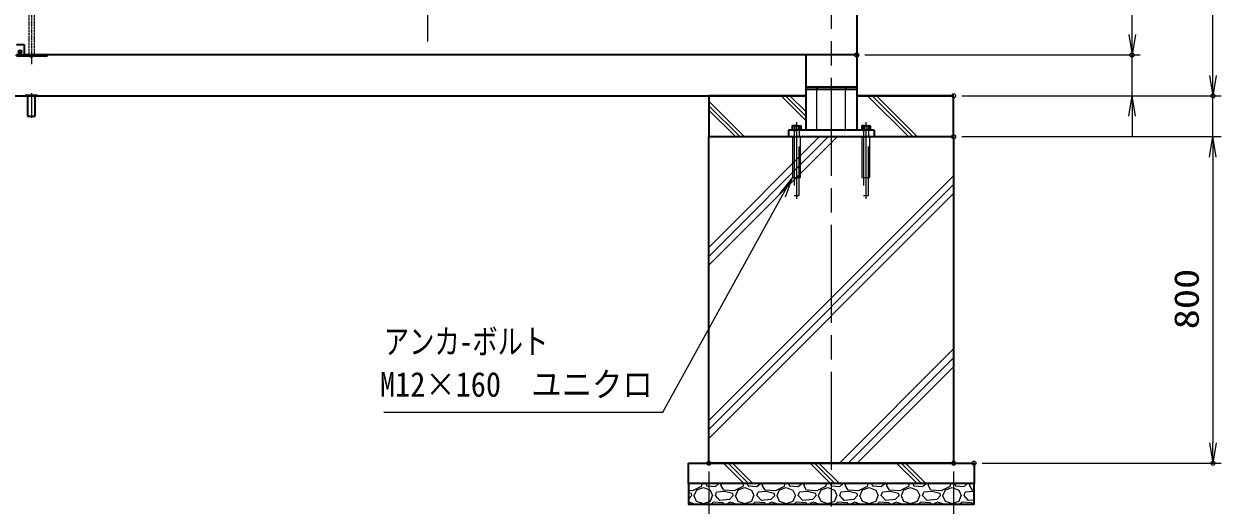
# Model space of a CAD drawing. Units: millimetres, scale not verified. Extents: x -5940 to 5940, y -4200 to 4200.
# Drawn here: x -1778 to 1157, y -2431 to -1252 of the extents above; entities that cross this region are included whole.
import ezdxf
from ezdxf.enums import TextEntityAlignment as Align

# ---------------------------------------------------------------- set-up
doc = ezdxf.new("R2010")
doc.units = ezdxf.units.MM
doc.header["$LTSCALE"] = 20
doc.header["$PDMODE"] = 32
doc.header["$PDSIZE"] = 10
doc.linetypes.add('DASHED', pattern=[7.5, 6, -1.5])
doc.linetypes.add('USER1', pattern=[18, 12, -1.5, 3, -1.5])
for name, color, linetype, lineweight in [('0-1_外形線', 7, 'Continuous', 35), ('0-2_隠れ線', 140, 'DASHED', 18), ('0-3_軸線', 200, 'USER1', 15), ('0-5_細線', 2, 'Continuous', 35), ('0-6_寸法線', 4, 'Continuous', 18), ('0-7_0', 7, 'Continuous', 18), ('0-E_ハッチング', 253, 'Continuous', 13)]:
    doc.layers.add(name, color=color, linetype=linetype, lineweight=lineweight)
doc.layers.add('0-8_Defpoints', color=7, linetype='Continuous')
doc.styles.add('ＭＳ ゴシック', font='')
doc.styles.get('ＭＳ ゴシック').set_extended_font_data('MS Gothic')

# ---------------------------------------------------------------- blocks, each defined once
blk = doc.blocks.new('_Open')
at = {"layer": '0-7_0'}
blk.add_line((-20, 3.333), (0, 0), dxfattribs=at)
blk.add_lwpolyline([(-20, -3.333), (0, 0), (-20, 0)], dxfattribs=at)
blk = doc.blocks.new('PROFSP005ACXU6')
at = {"layer": '0-1_外形線'}
for p, q in [((12, 166), (12, 0)), ((199.9, 103.9), (12, 103.9)), ((12, -166), (12, 0)), ((216, 0), (216, 180)), ((199.9, -103.9), (12, -103.9))]:
    blk.add_line(p, q, dxfattribs=at)
for points in [[(108, 207.8), (12, 207.8), (12, 166), (0, 166), (0, 0)], [(108, -207.8), (12, -207.8), (12, -166), (0, -166), (0, 0)], [(216, 180), (199.9, 207.8), (108, 207.8)], [(216, 0), (216, -180), (199.9, -207.8), (108, -207.8)]]:
    blk.add_lwpolyline(points, dxfattribs=at)
for centre, radius, start, end in [((124, 155.9), 92, 325.61587, 34.38413), ((-127.9, 0), 343.9, 342.41211, 17.58789), ((124, -155.9), 92, 325.61587, 34.38413)]:
    blk.add_arc(centre, radius, start, end, dxfattribs=at)
blk = doc.blocks.new('A$C7A822601')
at = {"layer": '0-7_0', "rotation": 90}
blk.add_blockref('PROFSP005ACXU6', (0, 0), dxfattribs=at)
blk = doc.blocks.new('shgtdhgjhhggf')
at = {"layer": '0-1_外形線'}
for p, q in [((0, 520), (380, 520)), ((0, -40), (0, 0)), ((132, 166.2), (173.8, 166.2)), ((132, 166.2), (132, 153.8)), ((132, 153.8), (173.8, 153.8)), ((186.2, 208), (173.8, 208)), ((173.8, 208), (173.8, 166.2)), ((173.8, 153.8), (173.8, 112)), ((186.2, 112), (173.8, 112)), ((186.2, 208), (186.2, 166.2)), ((186.2, 166.2), (228, 166.2)), ((186.2, 153.8), (186.2, 112)), ((186.2, 153.8), (228, 153.8)), ((228, 166.2), (228, 153.8)), ((380, 520), (380, -40)), ((0, -40), (1504, -40))]:
    blk.add_line(p, q, dxfattribs=at)
blk.add_circle((180, 160), 84, dxfattribs=at)
for centre, radius, start, end in [((1504, 0), 40, 270, 0), ((734, 40), 130, 217.97987, 322.02013)]:
    blk.add_arc(centre, radius, start, end, dxfattribs=at)
at = {"layer": '0-2_隠れ線'}
for p, q in [((604, 4520), (864, 4520)), ((604, 4520), (604, 40)), ((864, 4520), (864, 40)), ((34, 3930), (34, 3630)), ((334, 3630), (334, 3930)), ((334, 3830), (604, 3830)), ((334, 3730), (604, 3730))]:
    blk.add_line(p, q, dxfattribs=at)
for centre, radius, start, end in [((184, 4290), 390, 247.38014, 292.61986), ((184, 3270), 390, 67.38014, 112.61986), ((734, 40), 130, 180, 217.97987), ((734, 40), 130, 322.02013, 0)]:
    blk.add_arc(centre, radius, start, end, dxfattribs=at)
at = {"layer": '0-3_軸線'}
for p, q in [((734, 4902.9), (734, -448.4)), ((-296.3, 3780), (934.3, 3780)), ((180, 160), (87.6, 160)), ((180, 160), (180, 252.4)), ((180, 160), (272.4, 160)), ((180, 160), (180, 67.6))]:
    blk.add_line(p, q, dxfattribs=at)
blk = doc.blocks.new('S30')
at = {"layer": '0-6_寸法線'}
for points in [[(-15316800, 57432360.4), (-15303117.6, 57432360.4), (-15297249.7, 57442988), (-15296766.4, 57443863.5)], [(-15297103.8, 57442907.5), (-15296766.4, 57443863.5), (-15297395.7, 57443068.6)]]:
    blk.add_lwpolyline(points, dxfattribs=at)
at = {"layer": '0-6_寸法線', "color": 254, "style": 'ＭＳ ゴシック'}
for s, width, p in [('アンカ-ボルト', 0.75, (-15316800, 57434857.3)), ('M12×160\u3000ユニクロ', 0.9, (-15316992, 57432757.3))]:
    blk.add_text(s, height=1212, dxfattribs=dict(at, width=width)).set_placement(p, align=Align.BOTTOM_LEFT)

msp = doc.modelspace()

# ---------------------------------------------------------------- linework, layer by layer
at = {"layer": '0-1_外形線'}
for p, q in [((263.68, 371.52), (263.68, -1328.48)), ((263.68, -1328.48), (-1796.32, -1328.48)), ((138.68, -1328.48), (138.68, -1512.48)), ((263.68, -1328.48), (263.68, -1512.48)), ((263.68, -1407.48), (138.68, -1407.48)), ((166.18, -1407.48), (166.18, -1412.48)), ((236.18, -1407.48), (236.18, -1412.48)), ((-3498.82, -1428.48), (138.68, -1428.48)), ((-1774.62, -1428.48), (-1774.62, -1426.98)), ((-1774.62, -1426.98), (-1744.62, -1426.98)), ((-1744.62, -1428.48), (-1774.62, -1428.48)), ((-1769.12, -1428.48), (-1769.12, -1478.48)), ((-1750.12, -1478.48), (-1750.12, -1428.48)), ((-1744.62, -1426.98), (-1744.62, -1428.48)), ((138.68, -1412.48), (263.68, -1412.48)), ((263.68, -1428.48), (501.18, -1428.48)), ((-1769.12, -1478.48), (-1750.12, -1478.48)), ((306.18, -1512.48), (96.18, -1512.48)), ((96.18, -1512.48), (96.18, -1528.48)), ((306.18, -1512.48), (306.18, -1528.48)), ((96.18, -1528.48), (306.18, -1528.48))]:
    msp.add_line(p, q, dxfattribs=at)
msp.add_lwpolyline([(138.68, -1428.48), (-98.82, -1428.48), (-98.82, -1528.48), (501.18, -1528.48), (501.18, -1428.48), (263.68, -1428.48)], dxfattribs=at)
for points in [[(-98.82, -1528.48), (501.18, -1528.48), (501.18, -2328.48), (-98.82, -2328.48)], [(-148.82, -2328.48), (551.18, -2328.48), (551.18, -2378.48), (-148.82, -2378.48)], [(551.18, -2378.48), (-148.82, -2378.48), (-148.82, -2428.48), (551.18, -2428.48)]]:
    msp.add_lwpolyline(points, close=True, dxfattribs=at)
at = {"layer": '0-2_隠れ線'}
for p, q in [((-1767.92, -1428.48), (-1767.92, -1426.98)), ((-1767.92, -1428.48), (-1767.92, -1478.48)), ((-1751.32, -1428.48), (-1751.32, -1426.98)), ((-1751.32, -1428.48), (-1751.32, -1478.48)), ((166.18, -1512.48), (166.18, -1412.48)), ((236.18, -1512.48), (236.18, -1412.48)), ((110.18, -1512.48), (110.18, -1528.48)), ((122.18, -1512.48), (122.18, -1528.48)), ((280.18, -1512.48), (280.18, -1528.48)), ((292.18, -1512.48), (292.18, -1528.48)), ((110.18, -1528.48), (110.18, -1672.48)), ((122.18, -1672.48), (122.18, -1528.48)), ((276.18, -1528.48), (276.18, -1628.48)), ((292.18, -1672.48), (292.18, -1528.48)), ((296.18, -1628.48), (296.18, -1528.48)), ((276.18, -1628.48), (296.18, -1628.48)), ((110.18, -1672.48), (122.18, -1672.48))]:
    msp.add_line(p, q, dxfattribs=at)
for points in [[(106.18, -1528.48), (106.18, -1628.48), (126.18, -1628.48), (126.18, -1528.48)], [(280.18, -1528.48), (280.18, -1672.48), (292.18, -1672.48)]]:
    msp.add_lwpolyline(points, dxfattribs=at)
at = {"layer": '0-3_軸線'}
for p, q in [((201.18, 415.44), (201.18, -2467.84)), ((-788.82, 338.52), (-788.82, -1295.48)), ((-1759.62, -1422.3), (-1759.62, -1482.32)), ((116.18, -1493.14), (116.18, -1681.02)), ((286.18, -1493.14), (286.18, -1681.02))]:
    msp.add_line(p, q, dxfattribs=at)
at = {"layer": '0-6_寸法線'}
for p, q in [((938.67, -1278.48), (938.67, 321.52)), ((1136.76, -1378.48), (1136.76, 321.52)), ((938.67, -1278.48), (938.67, -1228.48)), ((283.68, -1328.48), (958.67, -1328.48)), ((283.68, -1328.48), (958.67, -1328.48)), ((938.67, -1428.48), (938.67, -1328.48)), ((1136.76, -1378.48), (1136.76, -1328.48)), ((521.18, -1428.48), (958.67, -1428.48)), ((521.18, -1428.48), (1156.76, -1428.48)), ((521.18, -1428.48), (1156.76, -1428.48)), ((1136.76, -1528.48), (1136.76, -1428.48)), ((938.67, -1478.48), (938.67, -1528.48)), ((521.18, -1528.48), (1156.76, -1528.48)), ((521.18, -1528.48), (1156.76, -1528.48)), ((1136.76, -1578.48), (1136.76, -1628.48)), ((1136.76, -1578.48), (1136.76, -2278.48)), ((571.18, -2328.48), (1156.76, -2328.48)), ((-98.82, -2348.48), (-98.82, -2783.41)), ((501.18, -2348.48), (501.18, -2783.41))]:
    msp.add_line(p, q, dxfattribs=at)
at = {"layer": '0-8_Defpoints'}
for p in [(263.68, -1328.48), (938.67, -1328.48), (501.18, -1428.48), (1136.76, -1428.48), (501.18, -1528.48), (-98.82, -2328.48), (501.18, -2328.48), (551.18, -2328.48), (1136.76, -2328.48)]:
    msp.add_point(p, dxfattribs=at)
at = {"layer": '0-E_ハッチング'}
for p, q in [((138.68, -1488.86), (78.31, -1428.48)), ((138.68, -1477.98), (89.18, -1428.48)), ((138.68, -1467.11), (100.06, -1428.48)), ((390.44, -1528.48), (290.44, -1428.48)), ((401.31, -1528.48), (301.31, -1428.48)), ((412.19, -1528.48), (312.19, -1428.48)), ((-12.07, -1528.48), (-98.82, -1441.74)), ((-22.95, -1528.48), (-98.82, -1452.61)), ((-33.82, -1528.48), (-98.82, -1463.49)), ((-98.82, -1800), (172.7, -1528.48)), ((-98.82, -1821.75), (194.45, -1528.48)), ((-98.82, -1843.5), (216.2, -1528.48)), ((-98.82, -2224.26), (501.18, -1624.26)), ((-98.82, -2246.01), (501.18, -1646.01)), ((-98.82, -2267.76), (501.18, -1667.76)), ((221.23, -2328.48), (501.18, -2048.53)), ((242.98, -2328.48), (501.18, -2070.28)), ((264.73, -2328.48), (501.18, -2092.03)), ((-12.74, -2378.48), (-62.74, -2328.48)), ((-1.87, -2378.48), (-51.87, -2328.48)), ((9.01, -2378.48), (-40.99, -2328.48)), ((199.39, -2378.48), (149.39, -2328.48)), ((210.26, -2378.48), (160.26, -2328.48)), ((221.14, -2378.48), (171.14, -2328.48)), ((411.52, -2378.48), (361.52, -2328.48)), ((422.4, -2378.48), (372.4, -2328.48)), ((433.27, -2378.48), (383.27, -2328.48)), ((-138.68, -2396.42), (-148.82, -2395.61)), ((-141.73, -2402.52), (-148.82, -2400.74)), ((-140.71, -2407.6), (-141.73, -2402.52)), ((-117.34, -2385.24), (-138.68, -2396.42)), ((-134.62, -2407.6), (-128.52, -2393.37)), ((-128.52, -2393.37), (-112.26, -2388.29)), ((-115.41, -2378.48), (-117.34, -2385.24)), ((-112.26, -2388.29), (-96.01, -2394.39)), ((-106.56, -2378.48), (-104.14, -2384.23)), ((-104.14, -2384.23), (-82.8, -2385.24)), ((-96.01, -2394.39), (-89.91, -2407.6)), ((-82.8, -2385.24), (-74.05, -2378.48)), ((-82.8, -2407.6), (-79.75, -2399.47)), ((-60.45, -2397.44), (-79.75, -2399.47)), ((-69.59, -2382.2), (-66.25, -2378.48)), ((-62.48, -2394.39), (-69.59, -2382.2)), ((-37.08, -2396.42), (-62.48, -2394.39)), ((-40.13, -2402.52), (-60.45, -2397.44)), ((-39.11, -2407.6), (-40.13, -2402.52)), ((-15.74, -2385.24), (-37.08, -2396.42)), ((-33.02, -2407.6), (-26.92, -2393.37)), ((-26.92, -2393.37), (-10.66, -2388.29)), ((-13.81, -2378.48), (-15.74, -2385.24)), ((-10.66, -2388.29), (5.59, -2394.39)), ((-4.96, -2378.48), (-2.54, -2384.23)), ((-2.54, -2384.23), (18.8, -2385.24)), ((5.59, -2394.39), (11.69, -2407.6)), ((18.8, -2385.24), (27.55, -2378.48)), ((18.8, -2407.6), (21.85, -2399.47)), ((41.15, -2397.44), (21.85, -2399.47)), ((32.01, -2382.2), (35.35, -2378.48)), ((39.12, -2394.39), (32.01, -2382.2)), ((64.52, -2396.42), (39.12, -2394.39)), ((61.47, -2402.52), (41.15, -2397.44)), ((62.49, -2407.6), (61.47, -2402.52)), ((85.86, -2385.24), (64.52, -2396.42)), ((68.58, -2407.6), (74.68, -2393.37)), ((74.68, -2393.37), (90.94, -2388.29)), ((87.79, -2378.48), (85.86, -2385.24)), ((90.94, -2388.29), (107.19, -2394.39)), ((96.64, -2378.48), (99.06, -2384.23)), ((99.06, -2384.23), (120.4, -2385.24)), ((107.19, -2394.39), (113.29, -2407.6)), ((120.4, -2385.24), (129.15, -2378.48)), ((120.4, -2407.6), (123.45, -2399.47)), ((142.75, -2397.44), (123.45, -2399.47)), ((133.61, -2382.2), (136.95, -2378.48)), ((140.72, -2394.39), (133.61, -2382.2)), ((166.12, -2396.42), (140.72, -2394.39)), ((163.07, -2402.52), (142.75, -2397.44)), ((164.09, -2407.6), (163.07, -2402.52)), ((187.46, -2385.24), (166.12, -2396.42)), ((170.18, -2407.6), (176.28, -2393.37)), ((176.28, -2393.37), (192.54, -2388.29)), ((189.39, -2378.48), (187.46, -2385.24)), ((192.54, -2388.29), (208.79, -2394.39)), ((198.24, -2378.48), (200.66, -2384.23)), ((200.66, -2384.23), (222, -2385.24)), ((208.79, -2394.39), (214.89, -2407.6)), ((222, -2385.24), (230.75, -2378.48)), ((222, -2407.6), (225.05, -2399.47)), ((244.35, -2397.44), (225.05, -2399.47)), ((235.21, -2382.2), (238.55, -2378.48)), ((242.32, -2394.39), (235.21, -2382.2)), ((267.72, -2396.42), (242.32, -2394.39)), ((264.67, -2402.52), (244.35, -2397.44)), ((265.69, -2407.6), (264.67, -2402.52)), ((289.06, -2385.24), (267.72, -2396.42)), ((271.78, -2407.6), (277.88, -2393.37)), ((277.88, -2393.37), (294.14, -2388.29)), ((290.99, -2378.48), (289.06, -2385.24)), ((294.14, -2388.29), (310.39, -2394.39)), ((299.84, -2378.48), (302.26, -2384.23)), ((302.26, -2384.23), (323.6, -2385.24)), ((310.39, -2394.39), (316.49, -2407.6)), ((323.6, -2385.24), (332.35, -2378.48)), ((323.6, -2407.6), (326.65, -2399.47)), ((345.95, -2397.44), (326.65, -2399.47)), ((336.81, -2382.2), (340.15, -2378.48)), ((343.92, -2394.39), (336.81, -2382.2)), ((369.32, -2396.42), (343.92, -2394.39)), ((366.27, -2402.52), (345.95, -2397.44)), ((367.29, -2407.6), (366.27, -2402.52)), ((390.66, -2385.24), (369.32, -2396.42)), ((373.38, -2407.6), (379.48, -2393.37)), ((379.48, -2393.37), (395.74, -2388.29)), ((392.59, -2378.48), (390.66, -2385.24)), ((395.74, -2388.29), (411.99, -2394.39)), ((401.44, -2378.48), (403.86, -2384.23)), ((403.86, -2384.23), (425.2, -2385.24)), ((411.99, -2394.39), (418.09, -2407.6)), ((425.2, -2385.24), (433.95, -2378.48)), ((425.2, -2407.6), (428.25, -2399.47)), ((447.55, -2397.44), (428.25, -2399.47)), ((438.41, -2382.2), (441.75, -2378.48)), ((445.52, -2394.39), (438.41, -2382.2)), ((470.92, -2396.42), (445.52, -2394.39)), ((467.87, -2402.52), (447.55, -2397.44)), ((468.89, -2407.6), (467.87, -2402.52)), ((492.26, -2385.24), (470.92, -2396.42)), ((474.98, -2407.6), (481.08, -2393.37)), ((481.08, -2393.37), (497.34, -2388.29)), ((494.19, -2378.48), (492.26, -2385.24)), ((497.34, -2388.29), (513.59, -2394.39)), ((503.04, -2378.48), (505.46, -2384.23)), ((505.46, -2384.23), (526.8, -2385.24)), ((513.59, -2394.39), (519.69, -2407.6)), ((526.8, -2385.24), (535.55, -2378.48)), ((526.8, -2407.6), (529.85, -2399.47)), ((549.15, -2397.44), (529.85, -2399.47)), ((540.01, -2382.2), (543.35, -2378.48)), ((547.12, -2394.39), (540.01, -2382.2)), ((551.18, -2394.71), (547.12, -2394.39)), ((551.18, -2397.94), (549.15, -2397.44)), ((-140.71, -2407.6), (-148.82, -2416.6)), ((-147.82, -2423.85), (-148.82, -2424.28)), ((-135.63, -2427.92), (-147.82, -2423.85)), ((-136.58, -2428.48), (-135.63, -2427.92)), ((-135.63, -2407.6), (-129.54, -2421.82)), ((-129.54, -2421.82), (-112.27, -2426.9)), ((-112.26, -2426.9), (-94.99, -2421.82)), ((-94.99, -2421.82), (-89.91, -2407.6)), ((-87.88, -2423.85), (-92.95, -2428.48)), ((-63.5, -2425.88), (-87.88, -2423.85)), ((-71.62, -2419.79), (-82.8, -2407.6)), ((-48.26, -2417.76), (-71.62, -2419.79)), ((-61.91, -2428.48), (-63.5, -2425.88)), ((-46.22, -2423.85), (-53.34, -2426.9)), ((-53.34, -2426.9), (-52.7, -2428.48)), ((-39.11, -2407.6), (-48.26, -2417.76)), ((-34.03, -2427.92), (-46.22, -2423.85)), ((-34.98, -2428.48), (-34.03, -2427.92)), ((-34.03, -2407.6), (-27.94, -2421.82)), ((-27.94, -2421.82), (-10.67, -2426.9)), ((-10.66, -2426.9), (6.61, -2421.82)), ((6.61, -2421.82), (11.69, -2407.6)), ((13.72, -2423.85), (8.65, -2428.48)), ((38.1, -2425.88), (13.72, -2423.85)), ((29.98, -2419.79), (18.8, -2407.6)), ((53.34, -2417.76), (29.98, -2419.79)), ((39.69, -2428.48), (38.1, -2425.88)), ((55.38, -2423.85), (48.26, -2426.9)), ((48.26, -2426.9), (48.9, -2428.48)), ((62.49, -2407.6), (53.34, -2417.76)), ((67.57, -2427.92), (55.38, -2423.85)), ((66.62, -2428.48), (67.57, -2427.92)), ((67.57, -2407.6), (73.66, -2421.82)), ((73.66, -2421.82), (90.93, -2426.9)), ((90.94, -2426.9), (108.21, -2421.82)), ((108.21, -2421.82), (113.29, -2407.6)), ((115.32, -2423.85), (110.25, -2428.48)), ((139.7, -2425.88), (115.32, -2423.85)), ((131.58, -2419.79), (120.4, -2407.6)), ((154.94, -2417.76), (131.58, -2419.79)), ((141.29, -2428.48), (139.7, -2425.88)), ((156.98, -2423.85), (149.86, -2426.9)), ((149.86, -2426.9), (150.5, -2428.48)), ((164.09, -2407.6), (154.94, -2417.76)), ((169.17, -2427.92), (156.98, -2423.85)), ((168.22, -2428.48), (169.17, -2427.92)), ((169.17, -2407.6), (175.26, -2421.82)), ((175.26, -2421.82), (192.53, -2426.9)), ((192.54, -2426.9), (209.81, -2421.82)), ((209.81, -2421.82), (214.89, -2407.6)), ((216.92, -2423.85), (211.85, -2428.48)), ((241.3, -2425.88), (216.92, -2423.85)), ((233.18, -2419.79), (222, -2407.6)), ((256.54, -2417.76), (233.18, -2419.79)), ((242.89, -2428.48), (241.3, -2425.88)), ((258.58, -2423.85), (251.46, -2426.9)), ((251.46, -2426.9), (252.1, -2428.48)), ((265.69, -2407.6), (256.54, -2417.76)), ((270.77, -2427.92), (258.58, -2423.85)), ((269.82, -2428.48), (270.77, -2427.92)), ((270.77, -2407.6), (276.86, -2421.82)), ((276.86, -2421.82), (294.13, -2426.9)), ((294.14, -2426.9), (311.41, -2421.82)), ((311.41, -2421.82), (316.49, -2407.6)), ((318.52, -2423.85), (313.45, -2428.48)), ((342.9, -2425.88), (318.52, -2423.85)), ((334.78, -2419.79), (323.6, -2407.6)), ((358.14, -2417.76), (334.78, -2419.79)), ((344.49, -2428.48), (342.9, -2425.88)), ((360.18, -2423.85), (353.06, -2426.9)), ((353.06, -2426.9), (353.7, -2428.48)), ((367.29, -2407.6), (358.14, -2417.76)), ((372.37, -2427.92), (360.18, -2423.85)), ((371.42, -2428.48), (372.37, -2427.92)), ((372.37, -2407.6), (378.46, -2421.82)), ((378.46, -2421.82), (395.73, -2426.9)), ((395.74, -2426.9), (413.01, -2421.82)), ((413.01, -2421.82), (418.09, -2407.6)), ((420.12, -2423.85), (415.05, -2428.48)), ((444.5, -2425.88), (420.12, -2423.85)), ((436.38, -2419.79), (425.2, -2407.6)), ((459.74, -2417.76), (436.38, -2419.79)), ((446.09, -2428.48), (444.5, -2425.88)), ((461.78, -2423.85), (454.66, -2426.9)), ((454.66, -2426.9), (455.3, -2428.48)), ((468.89, -2407.6), (459.74, -2417.76)), ((473.97, -2427.92), (461.78, -2423.85)), ((473.02, -2428.48), (473.97, -2427.92)), ((473.97, -2407.6), (480.06, -2421.82)), ((480.06, -2421.82), (497.33, -2426.9)), ((497.34, -2426.9), (514.61, -2421.82)), ((514.61, -2421.82), (519.69, -2407.6)), ((521.72, -2423.85), (516.65, -2428.48)), ((546.1, -2425.88), (521.72, -2423.85)), ((537.98, -2419.79), (526.8, -2407.6)), ((551.18, -2418.64), (537.98, -2419.79)), ((547.69, -2428.48), (546.1, -2425.88))]:
    msp.add_line(p, q, dxfattribs=at)

# ---------------------------------------------------------------- block references
at = {"layer": '0-1_外形線', "xscale": 0.05, "yscale": 0.05}
msp.add_blockref('shgtdhgjhhggf', (-1796.32, -1328.48), dxfattribs=at)
at = {"layer": '0-5_細線', "xscale": 0.05, "yscale": 0.05}
for p in [(116.18, -1512.48), (286.18, -1512.48)]:
    msp.add_blockref('A$C7A822601', p, dxfattribs=at)
at = {"layer": '0-6_寸法線', "xscale": 2.5, "yscale": 2.5}
for p, rotation in [((938.67, -1328.48), 270), ((938.67, -1328.48), 270), ((1136.76, -1428.48), 270), ((1136.76, -1428.48), 270), ((938.67, -1428.48), 90), ((1136.76, -1528.48), 90), ((1136.76, -1528.48), 90), ((1136.76, -2328.48), 270)]:
    msp.add_blockref('_Open', p, dxfattribs=dict(at, rotation=rotation))
at = {"layer": '0-6_寸法線', "xscale": 0.05, "yscale": 0.05}
msp.add_blockref('S30', (764944.5, -2873821.66), dxfattribs=at)

# ---------------------------------------------------------------- texts
at = {"layer": '0-6_寸法線', "color": 254, "style": 'ＭＳ ゴシック', "width": 1.2}
msp.add_text('800', height=60.56, rotation=90, dxfattribs=at).set_placement((1120.42, -2000.48), align=Align.BOTTOM_LEFT)

doc.saveas('drawing.dxf')
